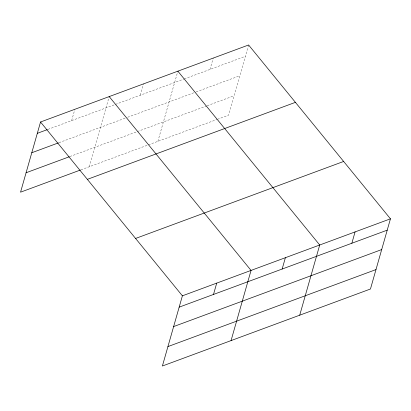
<?xml version="1.0" encoding="UTF-8"?>
<svg xmlns="http://www.w3.org/2000/svg" width="411" height="411" viewBox="0 0 411 411"><rect width="100%" height="100%" fill="white"/><g stroke="black" fill="none" stroke-linecap="round" stroke-linejoin="round"><path stroke-width="0.31" stroke-dasharray="2.06 1.54" d="M71.648 120.618L74.874 109.285M89.208 166.768L109.203 96.58M140.305 95.203L143.531 83.875M157.87 141.358L177.86 71.17M210.006 69.408L213.232 58.079M248.604 44.989L228.608 115.178L217.82 119.169M47.969 129.378L114.854 104.625M115.445 104.404L183.63 79.174M184.226 78.948L245.377 56.317M59.009 142.668L125.304 118.132M127.672 117.258L195.482 92.162M196.078 91.941L239.844 75.742M69.885 156.545L136.765 131.792M137.356 131.571L206.563 105.961M207.165 105.74L234.142 95.753M80.921 169.835L147.806 145.083M148.397 144.862L217.219 119.39"/><path stroke-width="0.62" d="M390.45 218.822L182.392 295.822L162.396 366.011L370.455 289.005L390.45 218.822L248.604 44.989L40.545 121.995L20.55 192.178L80.33 170.056M213.494 294.446L216.72 283.117M231.059 340.601L251.049 270.412L109.203 96.58M282.152 269.035L285.378 257.707M299.717 315.191L319.712 245.002L177.86 71.17M351.852 243.24L355.078 231.912M37.314 133.323L47.378 129.599M31.786 152.743L58.419 142.889M26.083 172.759L69.289 156.766M87.353 179.355L295.411 102.354M135.579 238.457L343.642 161.456M179.165 307.151L387.224 230.15M173.632 326.575L381.691 249.575M167.929 346.586L375.988 269.585M40.545 121.995L182.392 295.822"/></g></svg>
